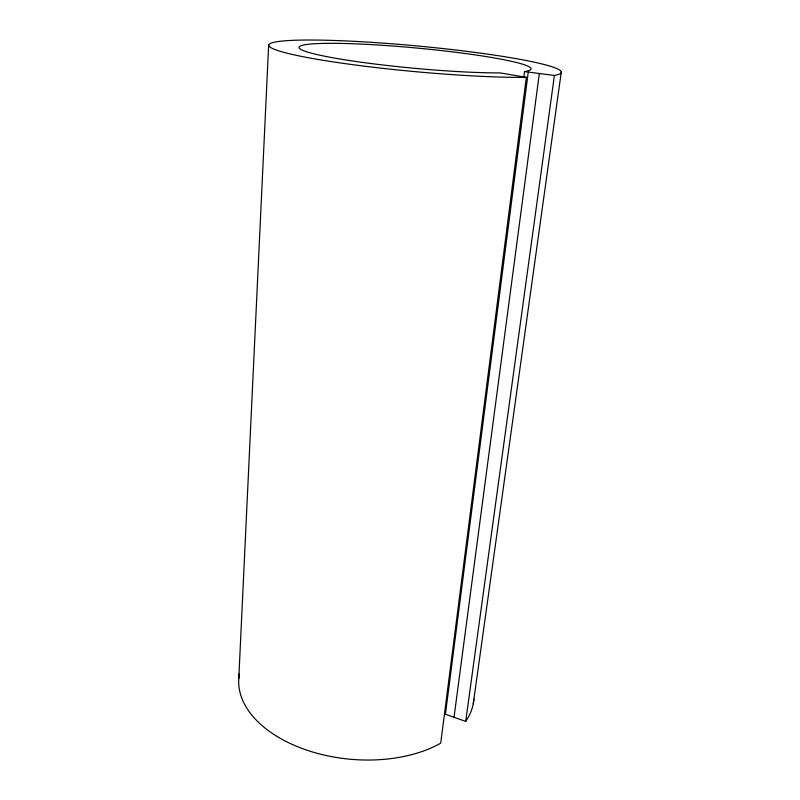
<?xml version="1.0" encoding="UTF-8"?>
<svg xmlns="http://www.w3.org/2000/svg" width="800" height="800" viewBox="0 0 800 800"><rect width="100%" height="100%" fill="white"/><g stroke="black" fill="none" stroke-linecap="round" stroke-linejoin="round"><path stroke-width="1.2" d="M238.78 678.58L268.66 44.96M523.75 77.78L524.54 71.59L526.91 71.13A116.51 10.19 5.3 0 0 403.96 46.91A116.51 10.19 5.3 0 0 311.02 53.07A116.51 10.19 5.3 0 0 500.05 72.91L526.34 77.33L440.72 743.15L438.72 744.3A118.01 70.85 5.3 0 1 304.93 749.5A118.01 70.85 5.3 0 1 239.37 673.97M524.54 71.59L528.26 72.06L445.42 714.27L465.7 721.41L468.27 717.29A118.01 70.85 5.3 0 0 473.9 699.08M454.01 717.41L539.34 73.52L554.41 75.46L557 74.89A146.97 12.89 5.3 0 0 397.84 44.26A146.97 12.89 5.3 0 0 285.1 52.68A146.97 12.89 5.3 0 0 524 77.36L526.34 77.33M465.7 721.41L554.41 75.46M473.27 703.71L561.3 71.87M528.26 72.06L539.34 73.52"/></g></svg>
